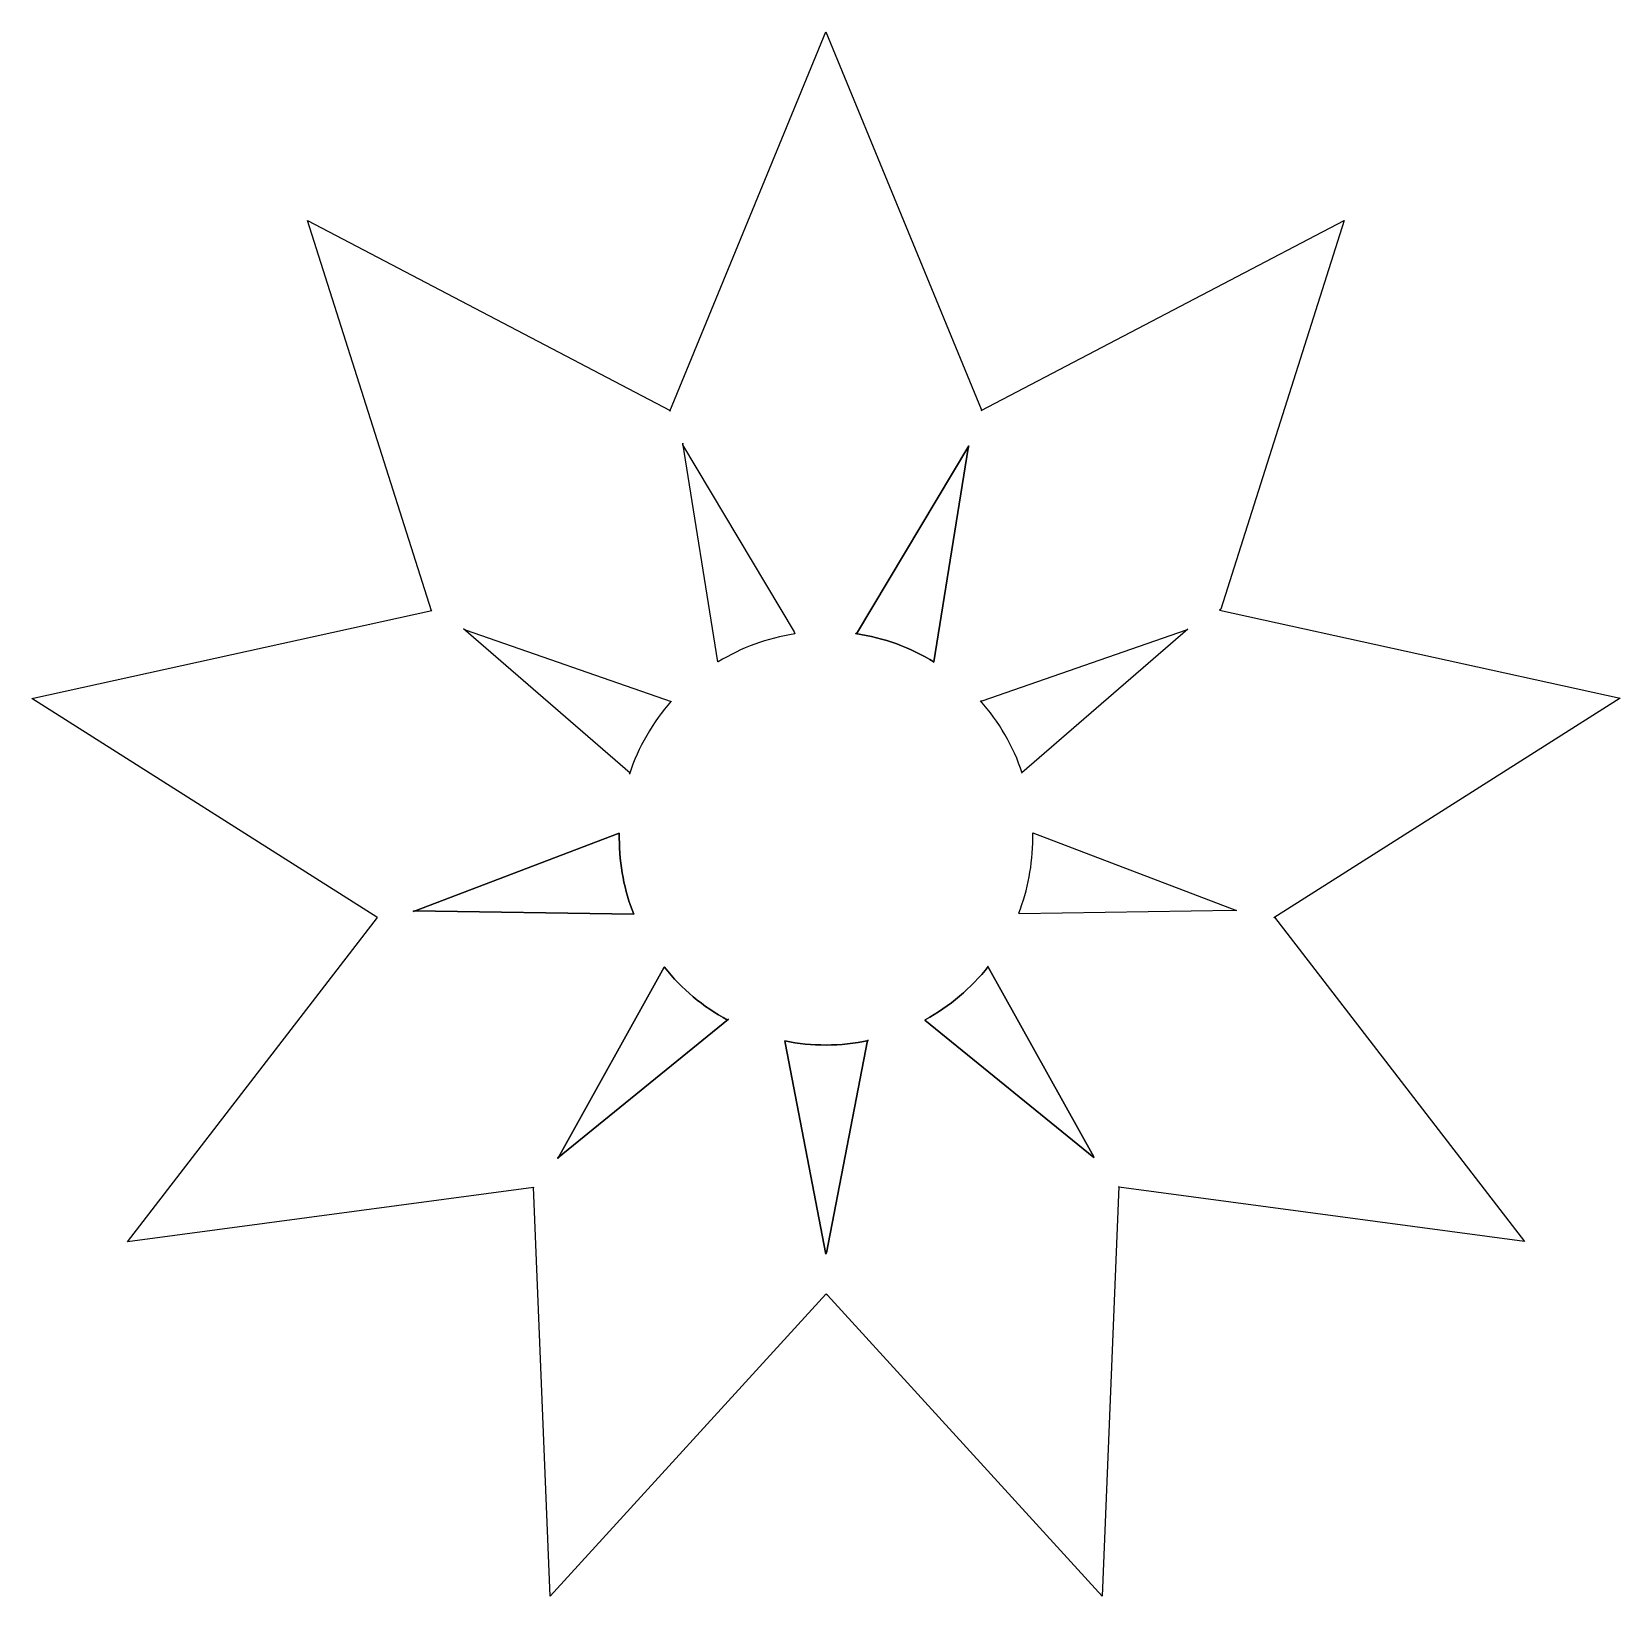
# Model space of a CAD drawing. Header units: centimetres. Extents: x -8.5 to 8.5, y -8.4 to 8.4.
import ezdxf

# ---------------------------------------------------------------- set-up
doc = ezdxf.new("R2010")
doc.units = ezdxf.units.CM
doc.header["$MEASUREMENT"] = 0
doc.layers.add('Camada 1', color=7, linetype='Continuous')

msp = doc.modelspace()

# ---------------------------------------------------------------- linework, layer by layer
at = {"layer": 'Camada 1'}
msp.add_open_spline([(-1.66988, 4.32454), (-1.66988, 4.32454), (-5.55563, 6.35855), (-5.55563, 6.35855), (-5.55563, 6.35855), (-5.55563, 6.35855), (-4.22705, 2.17763), (-4.22705, 2.17763), (-4.22705, 2.17763), (-4.22705, 2.17763), (-4.22213, 2.17916), (-4.22213, 2.17916), (-4.22213, 2.17916), (-4.22213, 2.17916), (-8.51031, 1.23873), (-8.51031, 1.23873), (-8.51031, 1.23873), (-8.51031, 1.23873), (-4.81273, -1.10522), (-4.81273, -1.10522), (-4.81273, -1.10522), (-4.81273, -1.10522), (-4.80612, -1.11048), (-4.80612, -1.11048), (-4.80612, -1.11048), (-4.80612, -1.11048), (-7.48277, -4.58248), (-7.48277, -4.58248), (-7.48277, -4.58248), (-7.48277, -4.58248), (-3.13506, -4.00013), (-3.13506, -4.00013), (-3.13506, -4.00013), (-3.13506, -4.00013), (-3.13527, -3.99756), (-3.13527, -3.99756), (-3.13527, -3.99756), (-3.13527, -3.99756), (-2.95382, -8.38129), (-2.95382, -8.38129), (-2.95382, -8.38129), (-2.95382, -8.38129), (-0.00025, -5.1435), (-0.00025, -5.1435), (-0.00025, -5.1435), (-0.00025, -5.1435), (0.01607, -5.1558), (0.01607, -5.1558), (0.01607, -5.1558), (0.01607, -5.1558), (2.95742, -8.38017), (2.95742, -8.38017), (2.95742, -8.38017), (2.95742, -8.38017), (3.13919, -3.98976), (3.13919, -3.98976), (3.13919, -3.98976), (3.13919, -3.98976), (3.13789, -3.9974), (3.13789, -3.9974), (3.13789, -3.9974), (3.13789, -3.9974), (7.48492, -4.57975), (7.48492, -4.57975), (7.48492, -4.57975), (7.48492, -4.57975), (4.80633, -1.10514), (4.80633, -1.10514), (4.80633, -1.10514), (4.80633, -1.10514), (4.79781, -1.11151), (4.79781, -1.11151), (4.79781, -1.11151), (4.79781, -1.11151), (8.51031, 1.24182), (8.51031, 1.24182), (8.51031, 1.24182), (8.51031, 1.24182), (4.2158, 2.18374), (4.2158, 2.18374), (4.2158, 2.18374), (4.2158, 2.18374), (4.23007, 2.19517), (4.23007, 2.19517), (4.23007, 2.19517), (4.23007, 2.19517), (5.55375, 6.36053), (5.55375, 6.36053), (5.55375, 6.36053), (5.55375, 6.36053), (1.66112, 4.32308), (1.66112, 4.32308), (1.66112, 4.32308), (1.66112, 4.32308), (1.66265, 4.33845), (1.66265, 4.33845), (1.66265, 4.33845), (1.66265, 4.33845), (-0.00128, 8.38129), (-0.00128, 8.38129), (-0.00128, 8.38129), (-0.00128, 8.38129), (-1.67422, 4.31655), (-1.67422, 4.31655), (-1.67422, 4.31655), (-1.67422, 4.31655), (-1.66988, 4.32454), (-1.66988, 4.32454)], degree=3, knots=[0, 0, 0, 0, 0.03571429, 0.03571429, 0.03571429, 0.03571429, 0.07142857, 0.07142857, 0.07142857, 0.07142857, 0.10714286, 0.10714286, 0.10714286, 0.10714286, 0.14285714, 0.14285714, 0.14285714, 0.14285714, 0.17857143, 0.17857143, 0.17857143, 0.17857143, 0.21428571, 0.21428571, 0.21428571, 0.21428571, 0.25, 0.25, 0.25, 0.25, 0.28571429, 0.28571429, 0.28571429, 0.28571429, 0.32142857, 0.32142857, 0.32142857, 0.32142857, 0.35714286, 0.35714286, 0.35714286, 0.35714286, 0.39285714, 0.39285714, 0.39285714, 0.39285714, 0.42857143, 0.42857143, 0.42857143, 0.42857143, 0.46428571, 0.46428571, 0.46428571, 0.46428571, 0.5, 0.5, 0.5, 0.5, 0.53571429, 0.53571429, 0.53571429, 0.53571429, 0.57142857, 0.57142857, 0.57142857, 0.57142857, 0.60714286, 0.60714286, 0.60714286, 0.60714286, 0.64285714, 0.64285714, 0.64285714, 0.64285714, 0.67857143, 0.67857143, 0.67857143, 0.67857143, 0.71428571, 0.71428571, 0.71428571, 0.71428571, 0.75, 0.75, 0.75, 0.75, 0.78571429, 0.78571429, 0.78571429, 0.78571429, 0.82142857, 0.82142857, 0.82142857, 0.82142857, 0.85714286, 0.85714286, 0.85714286, 0.85714286, 0.89285714, 0.89285714, 0.89285714, 0.89285714, 0.92857143, 0.92857143, 0.92857143, 0.92857143, 1, 1, 1, 1], dxfattribs=at)
at = {"layer": 'Camada 1', "color": 7, "lineweight": 25}
for points, knots in [([(-1.15376, 1.63081), (-0.90804, 1.78109), (-0.63065, 1.88489), (-0.33403, 1.92976), (-0.33403, 1.92976), (-0.33403, 1.92976), (-0.34064, 1.95109), (-0.34064, 1.95109), (-0.34064, 1.95109), (-0.34064, 1.95109), (-1.53889, 3.95441), (-1.53889, 3.95441), (-1.53889, 3.95441), (-1.53889, 3.95441), (-1.53497, 3.97298), (-1.53497, 3.97298), (-1.53497, 3.97298), (-1.53497, 3.97298), (-1.15908, 1.62996), (-1.15908, 1.62996), (-1.15908, 1.62996), (-1.15908, 1.62996), (-1.15376, 1.63081), (-1.15376, 1.63081)], [0, 0, 0, 0, 0.14285714, 0.14285714, 0.14285714, 0.14285714, 0.28571429, 0.28571429, 0.28571429, 0.28571429, 0.42857143, 0.42857143, 0.42857143, 0.42857143, 0.57142857, 0.57142857, 0.57142857, 0.57142857, 0.71428571, 0.71428571, 0.71428571, 0.71428571, 1, 1, 1, 1]), ([(-3.88325, 1.9839), (-3.88325, 1.9839), (-2.09686, 0.43723), (-2.09686, 0.43723), (-2.09686, 0.43723), (-2.09686, 0.43723), (-2.10662, 0.42564), (-2.10662, 0.42564), (-2.10662, 0.42564), (-2.01153, 0.71787), (-1.85733, 0.98346), (-1.65812, 1.2083), (-1.65812, 1.2083), (-1.65812, 1.2083), (-1.65862, 1.20639), (-1.65862, 1.20639), (-1.65862, 1.20639), (-1.65862, 1.20639), (-3.85686, 1.9681), (-3.85686, 1.9681), (-3.85686, 1.9681), (-3.85686, 1.9681), (-3.88325, 1.9839), (-3.88325, 1.9839)], [0, 0, 0, 0, 0.14285714, 0.14285714, 0.14285714, 0.14285714, 0.28571429, 0.28571429, 0.28571429, 0.28571429, 0.42857143, 0.42857143, 0.42857143, 0.42857143, 0.57142857, 0.57142857, 0.57142857, 0.57142857, 0.71428571, 0.71428571, 0.71428571, 0.71428571, 1, 1, 1, 1]), ([(2.09927, 0.44238), (2.09927, 0.44238), (3.87767, 1.9821), (3.87767, 1.9821), (3.87767, 1.9821), (3.87767, 1.9821), (3.86383, 1.97324), (3.86383, 1.97324), (3.86383, 1.97324), (3.86383, 1.97324), (1.67247, 1.21378), (1.67247, 1.21378), (1.67247, 1.21378), (1.67247, 1.21378), (1.65408, 1.21352), (1.65408, 1.21352), (1.65408, 1.21352), (1.8527, 0.99074), (2.00703, 0.72764), (2.10316, 0.43797), (2.10316, 0.43797), (2.10316, 0.43797), (2.09927, 0.44238), (2.09927, 0.44238)], [0, 0, 0, 0, 0.14285714, 0.14285714, 0.14285714, 0.14285714, 0.28571429, 0.28571429, 0.28571429, 0.28571429, 0.42857143, 0.42857143, 0.42857143, 0.42857143, 0.57142857, 0.57142857, 0.57142857, 0.57142857, 0.71428571, 0.71428571, 0.71428571, 0.71428571, 1, 1, 1, 1]), ([(4.39765, -1.03346), (4.39765, -1.03346), (2.21714, -0.20142), (2.21714, -0.20142), (2.21714, -0.20142), (2.21714, -0.20142), (2.21481, -0.20796), (2.21481, -0.20796), (2.21481, -0.20796), (2.21526, -0.22542), (2.21539, -0.24286), (2.21539, -0.26032), (2.21539, -0.26032), (2.21539, -0.54361), (2.16226, -0.81454), (2.06537, -1.06352), (2.06537, -1.06352), (2.06537, -1.06352), (2.06992, -1.07101), (2.06992, -1.07101), (2.06992, -1.07101), (2.06992, -1.07101), (4.37399, -1.0354), (4.37399, -1.0354), (4.37399, -1.0354), (4.37399, -1.0354), (4.39765, -1.03346), (4.39765, -1.03346)], [0, 0, 0, 0, 0.125, 0.125, 0.125, 0.125, 0.25, 0.25, 0.25, 0.25, 0.375, 0.375, 0.375, 0.375, 0.5, 0.5, 0.5, 0.5, 0.625, 0.625, 0.625, 0.625, 0.75, 0.75, 0.75, 0.75, 1, 1, 1, 1])]:
    msp.add_open_spline(points, degree=3, knots=knots, dxfattribs=at)
at = {"layer": 'Camada 1', "color": 7}
for points, knots in [([(1.15677, 1.62864), (1.15677, 1.62864), (1.52406, 3.91861), (1.52406, 3.91861), (1.52406, 3.91861), (1.52406, 3.91861), (1.53001, 3.9438), (1.53001, 3.9438), (1.53001, 3.9438), (1.53001, 3.9438), (0.3251, 1.92929), (0.3251, 1.92929), (0.3251, 1.92929), (0.3251, 1.92929), (0.3165, 1.93239), (0.3165, 1.93239), (0.3165, 1.93239), (0.62164, 1.88881), (0.90668, 1.78303), (1.1584, 1.62828), (1.1584, 1.62828), (1.1584, 1.62828), (1.15677, 1.62864), (1.15677, 1.62864)], [0, 0, 0, 0, 0.14285714, 0.14285714, 0.14285714, 0.14285714, 0.28571429, 0.28571429, 0.28571429, 0.28571429, 0.42857143, 0.42857143, 0.42857143, 0.42857143, 0.57142857, 0.57142857, 0.57142857, 0.57142857, 0.71428571, 0.71428571, 0.71428571, 0.71428571, 1, 1, 1, 1]), ([(1.15677, 1.62864), (1.15677, 1.62864), (1.15677, 1.62864), (1.15677, 1.62864), (1.15677, 1.62864), (1.15677, 1.62864), (1.15677, 1.62864), (1.15677, 1.62864)], [0, 0, 0, 0, 0.33333333, 0.33333333, 0.33333333, 0.33333333, 1, 1, 1, 1]), ([(-2.06046, -1.07453), (-2.16016, -0.82246), (-2.21487, -0.54782), (-2.21487, -0.26033), (-2.21487, -0.26033), (-2.21487, -0.24795), (-2.21479, -0.23564), (-2.21458, -0.22329), (-2.21458, -0.22329), (-2.21458, -0.22329), (-2.2154, -0.20395), (-2.2154, -0.20395), (-2.2154, -0.20395), (-2.2154, -0.20395), (-4.42046, -1.04535), (-4.42046, -1.04535), (-4.42046, -1.04535), (-4.42046, -1.04535), (-4.42046, -1.03744), (-4.42046, -1.03744), (-4.42046, -1.03744), (-4.42046, -1.03744), (-2.06051, -1.0739), (-2.06051, -1.0739), (-2.06051, -1.0739), (-2.06051, -1.0739), (-2.06046, -1.07453), (-2.06046, -1.07453)], [0, 0, 0, 0, 0.125, 0.125, 0.125, 0.125, 0.25, 0.25, 0.25, 0.25, 0.375, 0.375, 0.375, 0.375, 0.5, 0.5, 0.5, 0.5, 0.625, 0.625, 0.625, 0.625, 0.75, 0.75, 0.75, 0.75, 1, 1, 1, 1]), ([(-2.06046, -1.07453), (-2.06046, -1.07453), (-2.06046, -1.07453), (-2.06046, -1.07453), (-2.06046, -1.07453), (-2.06046, -1.07453), (-2.06046, -1.07453), (-2.06046, -1.07453)], [0, 0, 0, 0, 0.33333333, 0.33333333, 0.33333333, 0.33333333, 1, 1, 1, 1]), ([(-2.87696, -3.68932), (-2.87696, -3.68932), (-1.04382, -2.19879), (-1.04382, -2.19879), (-1.04382, -2.19879), (-1.04382, -2.19879), (-1.0548, -2.20858), (-1.0548, -2.20858), (-1.0548, -2.20858), (-1.31645, -2.06655), (-1.54626, -1.87343), (-1.73086, -1.64248), (-1.73086, -1.64248), (-1.73086, -1.64248), (-1.73321, -1.64118), (-1.73321, -1.64118), (-1.73321, -1.64118), (-1.73321, -1.64118), (-2.87449, -3.69051), (-2.87449, -3.69051), (-2.87449, -3.69051), (-2.87449, -3.69051), (-2.87696, -3.68932), (-2.87696, -3.68932)], [0, 0, 0, 0, 0.14285714, 0.14285714, 0.14285714, 0.14285714, 0.28571429, 0.28571429, 0.28571429, 0.28571429, 0.42857143, 0.42857143, 0.42857143, 0.42857143, 0.57142857, 0.57142857, 0.57142857, 0.57142857, 0.71428571, 0.71428571, 0.71428571, 0.71428571, 1, 1, 1, 1]), ([(1.7392, -1.63272), (1.55521, -1.86563), (1.32529, -2.06074), (1.06322, -2.20433), (1.06322, -2.20433), (1.06322, -2.20433), (1.06023, -2.20819), (1.06023, -2.20819), (1.06023, -2.20819), (1.06023, -2.20819), (2.87051, -3.68007), (2.87051, -3.68007), (2.87051, -3.68007), (2.87051, -3.68007), (2.86882, -3.67353), (2.86882, -3.67353), (2.86882, -3.67353), (2.86882, -3.67353), (1.73386, -1.63571), (1.73386, -1.63571), (1.73386, -1.63571), (1.73386, -1.63571), (1.7392, -1.63272), (1.7392, -1.63272)], [0, 0, 0, 0, 0.14285714, 0.14285714, 0.14285714, 0.14285714, 0.28571429, 0.28571429, 0.28571429, 0.28571429, 0.42857143, 0.42857143, 0.42857143, 0.42857143, 0.57142857, 0.57142857, 0.57142857, 0.57142857, 0.71428571, 0.71428571, 0.71428571, 0.71428571, 1, 1, 1, 1]), ([(1.7392, -1.63272), (1.7392, -1.63272), (1.7392, -1.63272), (1.7392, -1.63272), (1.7392, -1.63272), (1.7392, -1.63272), (1.7392, -1.63272), (1.7392, -1.63272)], [0, 0, 0, 0, 0.33333333, 0.33333333, 0.33333333, 0.33333333, 1, 1, 1, 1]), ([(0.00705, -4.70125), (0.00705, -4.70125), (0.44459, -2.42615), (0.44459, -2.42615), (0.44459, -2.42615), (0.44459, -2.42615), (0.45644, -2.42848), (0.45644, -2.42848), (0.45644, -2.42848), (0.30925, -2.45933), (0.15664, -2.4755), (0.00025, -2.4755), (0.00025, -2.4755), (-0.15038, -2.4755), (-0.29759, -2.46047), (-0.43988, -2.43184), (-0.43988, -2.43184), (-0.43988, -2.43184), (-0.43636, -2.45168), (-0.43636, -2.45168), (-0.43636, -2.45168), (-0.43636, -2.45168), (-0.00054, -4.71784), (-0.00054, -4.71784), (-0.00054, -4.71784), (-0.00054, -4.71784), (0.00705, -4.70125), (0.00705, -4.70125)], [0, 0, 0, 0, 0.125, 0.125, 0.125, 0.125, 0.25, 0.25, 0.25, 0.25, 0.375, 0.375, 0.375, 0.375, 0.5, 0.5, 0.5, 0.5, 0.625, 0.625, 0.625, 0.625, 0.75, 0.75, 0.75, 0.75, 1, 1, 1, 1]), ([(-2.87696, -3.68932), (-2.87696, -3.68932), (-2.87696, -3.68932), (-2.87696, -3.68932), (-2.87696, -3.68932), (-2.87696, -3.68932), (-2.87696, -3.68932), (-2.87696, -3.68932)], [0, 0, 0, 0, 0.33333333, 0.33333333, 0.33333333, 0.33333333, 1, 1, 1, 1]), ([(0.00705, -4.70125), (0.00705, -4.70125), (0.00705, -4.70125), (0.00705, -4.70125), (0.00705, -4.70125), (0.00705, -4.70125), (0.00705, -4.70125), (0.00705, -4.70125)], [0, 0, 0, 0, 0.33333333, 0.33333333, 0.33333333, 0.33333333, 1, 1, 1, 1])]:
    msp.add_open_spline(points, degree=3, knots=knots, dxfattribs=at)
at = {"layer": 'Camada 1', "lineweight": 25}
for points, knots in [([(1.15677, 1.62864), (1.15677, 1.62864), (1.52406, 3.91861), (1.52406, 3.91861), (1.52406, 3.91861), (1.52406, 3.91861), (1.53001, 3.9438), (1.53001, 3.9438), (1.53001, 3.9438), (1.53001, 3.9438), (0.3251, 1.92929), (0.3251, 1.92929), (0.3251, 1.92929), (0.3251, 1.92929), (0.3165, 1.93239), (0.3165, 1.93239), (0.3165, 1.93239), (0.62164, 1.88881), (0.90668, 1.78303), (1.1584, 1.62828)], [0, 0, 0, 0, 0.16666667, 0.16666667, 0.16666667, 0.16666667, 0.33333333, 0.33333333, 0.33333333, 0.33333333, 0.5, 0.5, 0.5, 0.5, 0.66666667, 0.66666667, 0.66666667, 0.66666667, 1, 1, 1, 1]), ([(1.15677, 1.62864), (1.15677, 1.62864), (1.15677, 1.62864), (1.15677, 1.62864), (1.15677, 1.62864), (1.15677, 1.62864), (1.15677, 1.62864), (1.15677, 1.62864)], [0, 0, 0, 0, 0.33333333, 0.33333333, 0.33333333, 0.33333333, 1, 1, 1, 1]), ([(-2.06046, -1.07453), (-2.16016, -0.82246), (-2.21487, -0.54782), (-2.21487, -0.26033), (-2.21487, -0.26033), (-2.21487, -0.24795), (-2.21479, -0.23564), (-2.21458, -0.22329), (-2.21458, -0.22329), (-2.21458, -0.22329), (-2.2154, -0.20395), (-2.2154, -0.20395), (-2.2154, -0.20395), (-2.2154, -0.20395), (-4.42046, -1.04535), (-4.42046, -1.04535), (-4.42046, -1.04535), (-4.42046, -1.04535), (-4.42046, -1.03744), (-4.42046, -1.03744), (-4.42046, -1.03744), (-4.42046, -1.03744), (-2.06051, -1.0739), (-2.06051, -1.0739)], [0, 0, 0, 0, 0.14285714, 0.14285714, 0.14285714, 0.14285714, 0.28571429, 0.28571429, 0.28571429, 0.28571429, 0.42857143, 0.42857143, 0.42857143, 0.42857143, 0.57142857, 0.57142857, 0.57142857, 0.57142857, 0.71428571, 0.71428571, 0.71428571, 0.71428571, 1, 1, 1, 1]), ([(-2.06046, -1.07453), (-2.06046, -1.07453), (-2.06046, -1.07453), (-2.06046, -1.07453), (-2.06046, -1.07453), (-2.06046, -1.07453), (-2.06046, -1.07453), (-2.06046, -1.07453)], [0, 0, 0, 0, 0.33333333, 0.33333333, 0.33333333, 0.33333333, 1, 1, 1, 1]), ([(-2.87696, -3.68932), (-2.87696, -3.68932), (-1.04382, -2.19879), (-1.04382, -2.19879), (-1.04382, -2.19879), (-1.04382, -2.19879), (-1.0548, -2.20858), (-1.0548, -2.20858), (-1.0548, -2.20858), (-1.31645, -2.06655), (-1.54626, -1.87343), (-1.73086, -1.64248), (-1.73086, -1.64248), (-1.73086, -1.64248), (-1.73321, -1.64118), (-1.73321, -1.64118), (-1.73321, -1.64118), (-1.73321, -1.64118), (-2.87449, -3.69051), (-2.87449, -3.69051)], [0, 0, 0, 0, 0.16666667, 0.16666667, 0.16666667, 0.16666667, 0.33333333, 0.33333333, 0.33333333, 0.33333333, 0.5, 0.5, 0.5, 0.5, 0.66666667, 0.66666667, 0.66666667, 0.66666667, 1, 1, 1, 1]), ([(1.7392, -1.63272), (1.55521, -1.86563), (1.32529, -2.06074), (1.06322, -2.20433), (1.06322, -2.20433), (1.06322, -2.20433), (1.06023, -2.20819), (1.06023, -2.20819), (1.06023, -2.20819), (1.06023, -2.20819), (2.87051, -3.68007), (2.87051, -3.68007), (2.87051, -3.68007), (2.87051, -3.68007), (2.86882, -3.67353), (2.86882, -3.67353), (2.86882, -3.67353), (2.86882, -3.67353), (1.73386, -1.63571), (1.73386, -1.63571)], [0, 0, 0, 0, 0.16666667, 0.16666667, 0.16666667, 0.16666667, 0.33333333, 0.33333333, 0.33333333, 0.33333333, 0.5, 0.5, 0.5, 0.5, 0.66666667, 0.66666667, 0.66666667, 0.66666667, 1, 1, 1, 1]), ([(1.7392, -1.63272), (1.7392, -1.63272), (1.7392, -1.63272), (1.7392, -1.63272), (1.7392, -1.63272), (1.7392, -1.63272), (1.7392, -1.63272), (1.7392, -1.63272)], [0, 0, 0, 0, 0.33333333, 0.33333333, 0.33333333, 0.33333333, 1, 1, 1, 1]), ([(0.00705, -4.70125), (0.00705, -4.70125), (0.44459, -2.42615), (0.44459, -2.42615), (0.44459, -2.42615), (0.44459, -2.42615), (0.45644, -2.42848), (0.45644, -2.42848), (0.45644, -2.42848), (0.30925, -2.45933), (0.15664, -2.4755), (0.00025, -2.4755), (0.00025, -2.4755), (-0.15038, -2.4755), (-0.29759, -2.46047), (-0.43988, -2.43184), (-0.43988, -2.43184), (-0.43988, -2.43184), (-0.43636, -2.45168), (-0.43636, -2.45168), (-0.43636, -2.45168), (-0.43636, -2.45168), (-0.00054, -4.71784), (-0.00054, -4.71784)], [0, 0, 0, 0, 0.14285714, 0.14285714, 0.14285714, 0.14285714, 0.28571429, 0.28571429, 0.28571429, 0.28571429, 0.42857143, 0.42857143, 0.42857143, 0.42857143, 0.57142857, 0.57142857, 0.57142857, 0.57142857, 0.71428571, 0.71428571, 0.71428571, 0.71428571, 1, 1, 1, 1]), ([(-2.87696, -3.68932), (-2.87696, -3.68932), (-2.87696, -3.68932), (-2.87696, -3.68932), (-2.87696, -3.68932), (-2.87696, -3.68932), (-2.87696, -3.68932), (-2.87696, -3.68932)], [0, 0, 0, 0, 0.33333333, 0.33333333, 0.33333333, 0.33333333, 1, 1, 1, 1]), ([(0.00705, -4.70125), (0.00705, -4.70125), (0.00705, -4.70125), (0.00705, -4.70125), (0.00705, -4.70125), (0.00705, -4.70125), (0.00705, -4.70125), (0.00705, -4.70125)], [0, 0, 0, 0, 0.33333333, 0.33333333, 0.33333333, 0.33333333, 1, 1, 1, 1])]:
    msp.add_open_spline(points, degree=3, knots=knots, dxfattribs=at)

doc.saveas('drawing.dxf')
